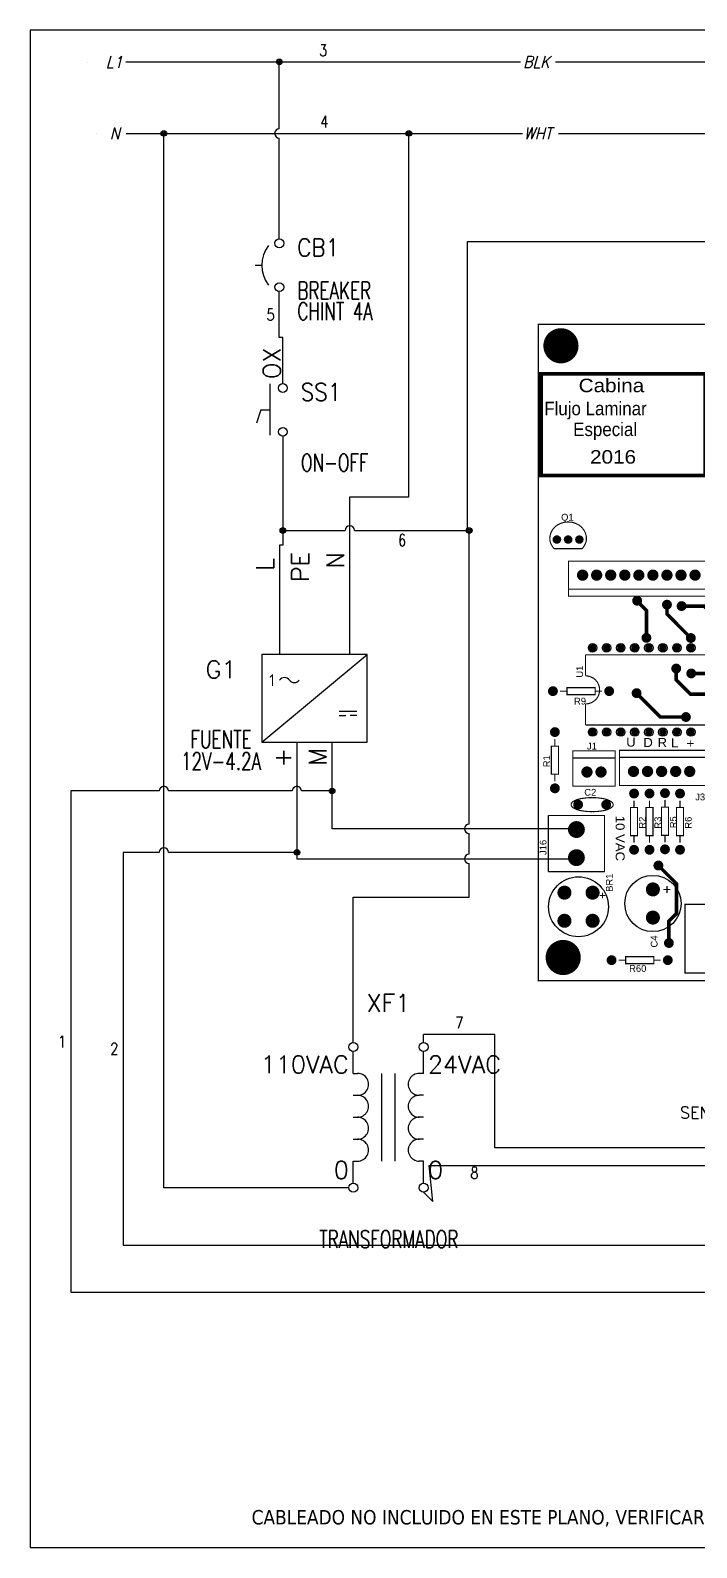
# Model space of a CAD drawing. Header units: inches. Extents: x 15 to 148, y 10 to 111.
# Drawn here: x 126.91 to 134.02, y 94.57 to 110.76 of the extents above; entities that cross this region are included whole.
import ezdxf
from ezdxf.enums import TextEntityAlignment as Align

# ---------------------------------------------------------------- set-up
doc = ezdxf.new("R2010")
doc.units = ezdxf.units.IN
doc.header["$MEASUREMENT"] = 0
doc.linetypes.add('HIDDEN2', pattern=[0.1875, 0.125, -0.0625])
for name, color, linetype in [('12632256', 7, 'Continuous'), ('BLK_12AWG', 7, 'Continuous'), ('CONTORNO', 179, 'Continuous'), ('DESC', 1, 'Continuous'), ('MISC', 250, 'Continuous'), ('SYMS', 7, 'Continuous'), ('TAGFIXED', 7, 'Continuous'), ('TAGS', 250, 'Continuous'), ('TERMS', 250, 'Continuous')]:
    doc.layers.add(name, color=color, linetype=linetype)
doc.layers.add('WIRENO', color=5, linetype='Continuous', true_color=0x0000ff)
doc.styles.add('SLDTEXTSTYLE0', font='tahoma.ttf')
doc.styles.add('WD', font='romans.shx')
doc.styles.add('WD_IEC', font='isocp2.shx', dxfattribs={"width": 0.9, "height": 4})

# ---------------------------------------------------------------- blocks, each defined once
blk = doc.blocks.new('HT0_LGENERIC')
at = {"style": 'WD', "oblique": 15, "width": 0.9}
blk.add_attdef('COLOR', text='', height=0.125, dxfattribs=at).set_placement((0, 0), align=Align.MIDDLE_CENTER)
at = {"color": 7, "style": 'WD'}
for tag, p in [('X4_TINY_DOT_DONT_REMOVE', (-0.125, 0)), ('X1_TINY_DOT_DONT_REMOVE', (0.125, 0))]:
    blk.add_attdef(tag, p, '', height=0.0001, dxfattribs=at)
at = {"style": 'WD', "flags": 1}
for tag, p in [('X4TERM01', (-0.125, 0)), ('X1TERM01', (0.125, 0))]:
    blk.add_attdef(tag, p, '', height=0.01, dxfattribs=at)
blk = doc.blocks.new('WD_WNH')
at = {"linetype": 'Continuous', "style": 'WD', "width": 0.8}
blk.add_attdef('WIRENO', text='', height=0.125, dxfattribs=at).set_placement((0, 0.062), align=Align.CENTER)
at = {"style": 'WD', "flags": 1}
for tag, p in [('W01USER', (0, 0.078)), ('W02USER', (0, 0.07)), ('W03USER', (0, 0.062)), ('W04USER', (0, 0.055)), ('W05USER', (0, 0.047)), ('W06USER', (0, 0.039)), ('W07USER', (0, 0.031)), ('W08USER', (0, 0.023)), ('W09USER', (0, 0.016)), ('W10USER', (0, 0.008))]:
    blk.add_attdef(tag, text='', height=0.005, dxfattribs=at).set_placement(p, align=Align.CENTER)
blk = doc.blocks.new('EPAD')
at = {"const_width": 0.5}
blk.add_lwpolyline([(-0.25, 0, 1), (0.25, 0, 1)], format="xyb", close=True, dxfattribs=at)
blk = doc.blocks.new('RPAD')
blk.add_trace([(-0.5, -0.5), (-0.5, 0.5), (0.5, -0.5), (0.5, 0.5)])
blk = doc.blocks.new('Tarjeta')
for points, const_width in [([(133.685, 102.153), (139.729, 102.153), (139.729, 106.821), (133.685, 106.821), (133.685, 102.153)], 0.008), ([(133.704, 105.746), (134.873, 105.746), (134.873, 106.469), (133.704, 106.469), (133.704, 105.746)], 0.027), ([(133.767, 105.29), (133.768, 105.315), (133.775, 105.339), (133.786, 105.36), (133.802, 105.379), (133.821, 105.394), (133.844, 105.405), (133.869, 105.413), (133.897, 105.415)], 0.008), ([(134.027, 105.29), (134.026, 105.315), (134.019, 105.339), (134.008, 105.36), (133.992, 105.379), (133.973, 105.394), (133.95, 105.405), (133.925, 105.413), (133.897, 105.415)], 0.008), ([(133.767, 105.29), (133.769, 105.275), (133.775, 105.259), (133.784, 105.243), (133.797, 105.225)], 0.008), ([(133.797, 105.225), (133.997, 105.225)], 0.008), ([(134.027, 105.29), (134.025, 105.275), (134.019, 105.259), (134.01, 105.243), (133.997, 105.225)], 0.008), ([(133.9, 104.887), (136, 104.887), (136, 105.137), (133.9, 105.137), (133.9, 104.887)], 0.008), ([(136, 104.937), (133.9, 104.937)], 0.008), ([(134.454, 104.591), (134.454, 104.786), (134.388, 104.852), (134.388, 104.855)], 0.025), ([(134.77, 104.59), (134.6, 104.76), (134.6, 104.827)], 0.025), ([(135.087, 104.595), (134.865, 104.817), (134.704, 104.817)], 0.025), ([(134.021, 104.321), (134.021, 104.471)], 0.008), ([(134.021, 104.471), (136.021, 104.471)], 0.008), ([(134.666, 104.373), (134.666, 104.292), (134.768, 104.19), (135.782, 104.19), (136.471, 103.502), (137.202, 103.502)], 0.025), ([(134.773, 104.338), (136.03, 104.338), (136.708, 103.659), (137.466, 103.659), (137.497, 103.69)], 0.025), ([(133.889, 104.187), (134.089, 104.187), (134.089, 104.237), (133.889, 104.237), (133.889, 104.187)], 0.008), ([(134.121, 104.221), (134.119, 104.241), (134.113, 104.26), (134.104, 104.277), (134.092, 104.292), (134.077, 104.304), (134.06, 104.313), (134.041, 104.319), (134.021, 104.321)], 0.008), ([(133.889, 104.212), (133.839, 104.212)], 0.008), ([(134.121, 104.221), (134.119, 104.2), (134.113, 104.181), (134.104, 104.164), (134.092, 104.15), (134.077, 104.138), (134.06, 104.129), (134.041, 104.123), (134.021, 104.121)], 0.008), ([(134.021, 103.971), (134.021, 104.121)], 0.008), ([(134.139, 104.212), (134.089, 104.212)], 0.008), ([(134.384, 104.198), (134.554, 104.028), (134.735, 104.028)], 0.025), ([(134.021, 103.971), (136.021, 103.971)], 0.008), ([(133.778, 103.621), (133.828, 103.621), (133.828, 103.821), (133.778, 103.821), (133.778, 103.621)], 0.008), ([(133.803, 103.821), (133.803, 103.871)], 0.008), ([(133.931, 103.537), (134.231, 103.537), (134.231, 103.787), (133.931, 103.787), (133.931, 103.537)], 0.008), ([(133.931, 103.737), (134.231, 103.737)], 0.008), ([(134.262, 103.541), (135.162, 103.541), (135.162, 103.791), (134.262, 103.791), (134.262, 103.541)], 0.008), ([(134.262, 103.741), (135.162, 103.741)], 0.008), ([(133.803, 103.571), (133.803, 103.621)], 0.008), ([(133.918, 103.405), (133.921, 103.415), (133.929, 103.425), (133.943, 103.433), (133.961, 103.441), (133.983, 103.447), (134.009, 103.451), (134.037, 103.454), (134.068, 103.455)], 0.008), ([(133.918, 103.405), (133.921, 103.395), (133.929, 103.385), (133.943, 103.377), (133.961, 103.369), (133.983, 103.363), (134.009, 103.359), (134.037, 103.356), (134.068, 103.355)], 0.008), ([(134.218, 103.405), (134.215, 103.415), (134.206, 103.425), (134.193, 103.433), (134.175, 103.441), (134.153, 103.447), (134.127, 103.451), (134.099, 103.454), (134.068, 103.455)], 0.008), ([(134.218, 103.405), (134.215, 103.395), (134.206, 103.385), (134.193, 103.377), (134.175, 103.369), (134.153, 103.363), (134.127, 103.359), (134.099, 103.356), (134.068, 103.355)], 0.008), ([(134.341, 103.184), (134.391, 103.184), (134.391, 103.384), (134.341, 103.384), (134.341, 103.184)], 0.008), ([(134.366, 103.434), (134.366, 103.384)], 0.008), ([(134.451, 103.184), (134.501, 103.184), (134.501, 103.384), (134.451, 103.384), (134.451, 103.184)], 0.008), ([(134.476, 103.434), (134.476, 103.384)], 0.008), ([(134.561, 103.187), (134.611, 103.187), (134.611, 103.387), (134.561, 103.387), (134.561, 103.187)], 0.008), ([(134.586, 103.437), (134.586, 103.387)], 0.008), ([(134.668, 103.184), (134.718, 103.184), (134.718, 103.384), (134.668, 103.384), (134.668, 103.184)], 0.008), ([(134.693, 103.434), (134.693, 103.384)], 0.008), ([(134.156, 103.328), (133.756, 103.328)], 0.008), ([(133.756, 103.328), (133.756, 102.928)], 0.008), ([(134.156, 103.328), (134.156, 102.928)], 0.008), ([(134.366, 103.184), (134.366, 103.134)], 0.008), ([(134.476, 103.184), (134.476, 103.134)], 0.008), ([(134.586, 103.187), (134.586, 103.137)], 0.008), ([(134.693, 103.184), (134.693, 103.134)], 0.008), ([(134.614, 102.421), (134.614, 102.576), (134.668, 102.63), (134.668, 102.843), (134.539, 102.972)], 0.025), ([(134.156, 102.928), (133.756, 102.928)], 0.008), ([(134.6, 102.827), (134.6, 102.777)], 0.008), ([(134.161, 102.759), (134.121, 102.759)], 0.008), ([(134.141, 102.779), (134.141, 102.739)], 0.008), ([(134.625, 102.802), (134.575, 102.802)], 0.008), ([(134.728, 102.208), (136.106, 102.208), (136.106, 102.696), (134.728, 102.696), (134.728, 102.208)], 0.008), ([(134.306, 102.299), (134.256, 102.299)], 0.008), ([(134.306, 102.274), (134.506, 102.274), (134.506, 102.324), (134.306, 102.324), (134.306, 102.274)], 0.008), ([(134.556, 102.299), (134.506, 102.299)], 0.008)]:
    blk.add_lwpolyline(points, dxfattribs=dict(const_width=const_width))
for centre, radius in [((133.846, 106.668), 0.03), ((133.817, 105.29), 0.025), ((133.897, 105.29), 0.025), ((133.977, 105.29), 0.025), ((134, 105.037), 0.01), ((134.1, 105.037), 0.01), ((134.2, 105.037), 0.01), ((134.3, 105.037), 0.01), ((134.4, 105.037), 0.01), ((134.5, 105.037), 0.01), ((134.6, 105.037), 0.01), ((134.7, 105.037), 0.01), ((134.8, 105.037), 0.01), ((134.388, 104.855), 0.025), ((134.6, 104.827), 0.025), ((134.704, 104.817), 0.025), ((134.454, 104.591), 0.025), ((134.77, 104.59), 0.025), ((134.071, 104.52), 0.03), ((134.171, 104.52), 0.03), ((134.271, 104.52), 0.03), ((134.371, 104.52), 0.03), ((134.471, 104.52), 0.03), ((134.571, 104.52), 0.03), ((134.671, 104.52), 0.03), ((134.771, 104.52), 0.03), ((134.666, 104.373), 0.025), ((134.773, 104.338), 0.025), ((133.789, 104.212), 0.025), ((134.189, 104.212), 0.025), ((134.384, 104.198), 0.025), ((134.735, 104.028), 0.025), ((133.803, 103.921), 0.025), ((134.071, 103.921), 0.03), ((134.171, 103.921), 0.03), ((134.271, 103.921), 0.03), ((134.371, 103.921), 0.03), ((134.471, 103.921), 0.03), ((134.571, 103.921), 0.03), ((134.671, 103.921), 0.03), ((134.771, 103.921), 0.03), ((134.031, 103.637), 0.01), ((134.131, 103.637), 0.01), ((134.362, 103.641), 0.01), ((134.462, 103.641), 0.01), ((134.562, 103.641), 0.01), ((134.662, 103.641), 0.01), ((134.762, 103.641), 0.01), ((133.803, 103.521), 0.025), ((134.366, 103.484), 0.025), ((134.476, 103.484), 0.025), ((134.586, 103.487), 0.025), ((134.693, 103.484), 0.025), ((133.968, 103.405), 0.025), ((134.168, 103.405), 0.025), ((133.956, 103.228), 0.03), ((133.956, 103.028), 0.03), ((134.366, 103.084), 0.025), ((134.476, 103.084), 0.025), ((134.586, 103.087), 0.025), ((134.693, 103.084), 0.025), ((134.539, 102.972), 0.025), ((133.871, 102.779), 0.025), ((134.071, 102.779), 0.025), ((134.5, 102.802), 0.025), ((134.5, 102.602), 0.025), ((133.871, 102.579), 0.025), ((134.071, 102.579), 0.025), ((134.614, 102.421), 0.025), ((133.862, 102.318), 0.03), ((134.206, 102.299), 0.025), ((134.606, 102.299), 0.025)]:
    blk.add_circle(centre, radius)
at = {"layer": '12632256'}
for centre, radius in [((133.971, 102.679), 0.213), ((134.5, 102.702), 0.2)]:
    blk.add_circle(centre, radius, dxfattribs=at)
for name, p, xscale, yscale in [('EPAD', (133.846, 106.668), 0.25, 0.25), ('EPAD', (133.817, 105.29), 0.06, 0.06), ('EPAD', (133.897, 105.29), 0.06, 0.06), ('EPAD', (133.977, 105.29), 0.06, 0.06), ('EPAD', (134, 105.037), 0.08, 0.08), ('EPAD', (134.1, 105.037), 0.08, 0.08), ('EPAD', (134.2, 105.037), 0.08, 0.08), ('EPAD', (134.3, 105.037), 0.08, 0.08), ('EPAD', (134.4, 105.037), 0.08, 0.08), ('EPAD', (134.5, 105.037), 0.08, 0.08), ('EPAD', (134.6, 105.037), 0.08, 0.08), ('EPAD', (134.7, 105.037), 0.08, 0.08), ('EPAD', (134.8, 105.037), 0.08, 0.08), ('EPAD', (134.388, 104.855), 0.07, 0.07), ('EPAD', (134.6, 104.827), 0.07, 0.07), ('EPAD', (134.704, 104.817), 0.07, 0.07), ('EPAD', (134.454, 104.591), 0.07, 0.07), ('EPAD', (134.77, 104.59), 0.07, 0.07), ('EPAD', (134.071, 104.52), 0.05, 0.05), ('EPAD', (134.171, 104.52), 0.05, 0.05), ('EPAD', (134.271, 104.52), 0.05, 0.05), ('EPAD', (134.371, 104.52), 0.05, 0.05), ('EPAD', (134.471, 104.52), 0.05, 0.05), ('EPAD', (134.571, 104.52), 0.05, 0.05), ('EPAD', (134.671, 104.52), 0.05, 0.05), ('EPAD', (134.771, 104.52), 0.05, 0.05), ('EPAD', (134.666, 104.373), 0.07, 0.07), ('EPAD', (134.773, 104.338), 0.07, 0.07), ('EPAD', (133.789, 104.212), 0.07, 0.07), ('EPAD', (134.189, 104.212), 0.07, 0.07), ('EPAD', (134.384, 104.198), 0.07, 0.07), ('EPAD', (134.735, 104.028), 0.07, 0.07), ('EPAD', (133.803, 103.921), 0.07, 0.07), ('RPAD', (134.071, 103.921), 0.05, 0.05), ('EPAD', (134.171, 103.921), 0.05, 0.05), ('EPAD', (134.271, 103.921), 0.05, 0.05), ('EPAD', (134.371, 103.921), 0.05, 0.05), ('EPAD', (134.471, 103.921), 0.05, 0.05), ('EPAD', (134.571, 103.921), 0.05, 0.05), ('EPAD', (134.671, 103.921), 0.05, 0.05), ('EPAD', (134.771, 103.921), 0.05, 0.05), ('EPAD', (134.031, 103.637), 0.08, 0.08), ('EPAD', (134.131, 103.637), 0.08, 0.08), ('EPAD', (134.362, 103.641), 0.08, 0.08), ('EPAD', (134.462, 103.641), 0.08, 0.08), ('EPAD', (134.562, 103.641), 0.08, 0.08), ('EPAD', (134.662, 103.641), 0.08, 0.08), ('EPAD', (134.762, 103.641), 0.08, 0.08), ('EPAD', (133.803, 103.521), 0.07, 0.07), ('EPAD', (134.366, 103.484), 0.07, 0.07), ('EPAD', (134.476, 103.484), 0.07, 0.07), ('EPAD', (134.586, 103.487), 0.07, 0.07), ('EPAD', (134.693, 103.484), 0.07, 0.07), ('EPAD', (133.968, 103.405), 0.07, 0.07), ('EPAD', (134.168, 103.405), 0.07, 0.07), ('EPAD', (133.956, 103.228), 0.12, 0.12), ('EPAD', (133.956, 103.028), 0.12, 0.12), ('EPAD', (134.366, 103.084), 0.07, 0.07), ('EPAD', (134.476, 103.084), 0.07, 0.07), ('EPAD', (134.586, 103.087), 0.07, 0.07), ('EPAD', (134.693, 103.084), 0.07, 0.07), ('EPAD', (134.539, 102.972), 0.07, 0.07), ('EPAD', (133.871, 102.779), 0.1, 0.1), ('EPAD', (134.071, 102.779), 0.1, 0.1), ('EPAD', (134.5, 102.802), 0.1, 0.1), ('EPAD', (133.871, 102.579), 0.1, 0.1), ('EPAD', (134.071, 102.579), 0.1, 0.1), ('EPAD', (134.5, 102.602), 0.1, 0.1), ('EPAD', (133.862, 102.318), 0.25, 0.25), ('EPAD', (134.614, 102.421), 0.07, 0.07), ('EPAD', (134.206, 102.299), 0.07, 0.07), ('EPAD', (134.606, 102.299), 0.07, 0.07)]:
    blk.add_blockref(name, p, dxfattribs=dict(xscale=xscale, yscale=yscale))
for s, height, width, p in [('Cabina', 0.096, 1.145833, (133.972, 106.338)), ('Flujo Laminar', 0.096, 0.9375, (133.727, 106.174)), ('Especial', 0.096, 0.9375, (133.933, 106.026)), ('2016', 0.096, 1.145833, (134.053, 105.83)), ('Q1', 0.048, 1.041667, (133.847, 105.425)), ('R9', 0.048, 1.041667, (133.939, 104.117)), ('J1', 0.048, 1.041667, (134.031, 103.797)), ('U', 0.064, 1.09375, (134.31, 103.818)), ('D', 0.064, 1.09375, (134.432, 103.815)), ('R', 0.064, 1.09375, (134.533, 103.815)), ('L', 0.064, 1.09375, (134.629, 103.812)), ('+', 0.064, 1.09375, (134.739, 103.809)), ('C2', 0.048, 1.041667, (134.012, 103.469)), ('J3', 0.048, 1.041667, (134.801, 103.436)), ('R60', 0.048, 1.041667, (134.331, 102.216))]:
    blk.add_text(s, height=height, dxfattribs=dict(at, width=width)).set_placement(p)
for s, height, rotation, width, p in [('U1', 0.048, 90, 1.041667, (134.003, 104.308)), ('R1', 0.048, 90, 1.041667, (133.768, 103.671)), ('10 VAC', 0.064, 270, 1.09375, (134.235, 103.326)), ('R2', 0.048, 90, 1.041667, (134.449, 103.234)), ('R3', 0.048, 90, 1.041667, (134.559, 103.234)), ('R5', 0.048, 90, 1.041667, (134.669, 103.237)), ('R6', 0.048, 90, 1.041667, (134.776, 103.234)), ('J16', 0.048, 90, 1.041667, (133.743, 103.047)), ('BR1', 0.048, 90, 1.041667, (134.214, 102.785)), ('C4', 0.048, 90, 1.041667, (134.533, 102.389))]:
    blk.add_text(s, height=height, rotation=rotation, dxfattribs=dict(at, width=width)).set_placement(p)
blk = doc.blocks.new('VCB1')
at = {"linetype": 'HIDDEN2'}
blk.add_line((-0.171, 0), (-0.125, 0), dxfattribs=at)
for centre in [(0, 0.156), (0, -0.156)]:
    blk.add_circle(centre, 0.0312)
blk.add_arc((0.109, 0), 0.234, 143.1301, 216.8699)
at = {"style": 'WD'}
for tag, p, width in [('INST', (0.219, 0.388), 0.7), ('LOC', (0.219, 0.219), 0.7), ('TAG1', (0.127, 0.064), 0.9), ('XREF', (0.129, -0.09), 0.7), ('DESC1', (0.129, -0.242), 0.7), ('DESC2', (0.129, -0.389), 0.7)]:
    blk.add_attdef(tag, p, '', height=0.125, dxfattribs=dict(at, width=width))
at = {"linetype": 'Continuous', "style": 'WD'}
for tag, height, flags, p in [('TERM01', 0.125, 8, (-0.055, 0.207)), ('MFG', 0.01, 9, (-0.142, -0.088)), ('CAT', 0.01, 9, (-0.142, -0.073))]:
    blk.add_attdef(tag, text='', height=height, dxfattribs=dict(at, flags=flags)).set_placement(p, align=Align.RIGHT)
at = {"style": 'WD', "width": 0.7}
blk.add_attdef('RATING1', text='', height=0.125, dxfattribs=at).set_placement((-0.188, 0.062), align=Align.RIGHT)
at = {"color": 7, "style": 'WD', "flags": 1}
for tag, p in [('X2TERM01', (0, 0.188)), ('X8TERM02', (0, -0.188))]:
    blk.add_attdef(tag, p, '', height=0.0125, dxfattribs=at)
at = {"color": 7, "style": 'WD'}
for tag, p in [('X4LINK', (-0.25, 0)), ('X1LINK', (0, 0))]:
    blk.add_attdef(tag, p, '', height=0.01, dxfattribs=at)
at = {"linetype": 'Continuous', "style": 'WD', "flags": 9}
blk.add_attdef('ASSYCODE', text='', height=0.01, dxfattribs=at).set_placement((-0.153, -0.106), align=Align.CENTER)
at = {"style": 'WD', "flags": 9}
for tag, p in [('FAMILY', (-0.142, -0.036)), ('CONTACT', (-0.129, -0.129))]:
    blk.add_attdef(tag, text='', height=0.01, dxfattribs=at).set_placement(p, align=Align.RIGHT)
at = {"linetype": 'Continuous', "style": 'WD', "flags": 8}
blk.add_attdef('TERM02', text='', height=0.125, dxfattribs=at).set_placement((-0.041, -0.213), align=Align.TOP_RIGHT)
blk = doc.blocks.new('VXF1')
for p, q in [((0, 0.312), (0, 0.467)), ((0.5, 0.312), (0.5, 0.467)), ((0, 0.312), (0.031, 0.312)), ((0.203, -0.312), (0.203, 0.312)), ((0.297, -0.312), (0.297, 0.312)), ((0.5, 0.312), (0.469, 0.312)), ((0, 0.156), (0.031, 0.156)), ((0.5, 0.156), (0.469, 0.156)), ((0, 0), (0.031, 0)), ((0.5, 0), (0.469, 0)), ((0, -0.156), (0.031, -0.156)), ((0.5, -0.156), (0.469, -0.156)), ((0, -0.469), (0, -0.312)), ((0, -0.312), (0.031, -0.312)), ((0.5, -0.312), (0.469, -0.312)), ((0.5, -0.469), (0.5, -0.312))]:
    blk.add_line(p, q)
for centre in [(0, 0.499), (0.5, 0.499), (0, -0.501), (0.5, -0.501)]:
    blk.add_circle(centre, 0.0322)
for centre, start, end in [((0.031, 0.234), 270, 90.001), ((0.469, 0.234), 90.001, 270.002), ((0.031, 0.078), 270, 90.001), ((0.469, 0.078), 90.001, 270.002), ((0.031, -0.078), 270, 90.001), ((0.469, -0.078), 90.001, 270.002), ((0.031, -0.234), 270, 90.001), ((0.469, -0.234), 90.001, 270.002)]:
    blk.add_arc(centre, 0.0781, start, end)
at = {"style": 'WD'}
blk.add_attdef('TAG1', text='', height=0.125, dxfattribs=at).set_placement((0.25, 0.75), align=Align.CENTER)
at = {"linetype": 'Continuous', "style": 'WD', "flags": 9}
for tag, p in [('ASSYCODE', (0.018, 0.656)), ('MFG', (0.015, 0.674)), ('CAT', (0.017, 0.693))]:
    blk.add_attdef(tag, text='', height=0.01, dxfattribs=at).set_placement(p, align=Align.CENTER)
at = {"style": 'WD'}
for tag, p, height, flags in [('FAMILY', (-0.008, 0.722), 0.01, 9), ('X2TERM02', (0, 0.531), 0.0125, 1), ('X2TERM05', (0.5, 0.531), 0.0125, 1), ('X4TERM02', (-0.032, 0.499), 0.0125, 1), ('X1TERM05', (0.532, 0.499), 0.0125, 1), ('X4TERM03', (-0.009, 0), 0.0125, 1), ('X1TERM06', (0.507, 0), 0.0125, 1), ('X4TERM01', (-0.032, -0.501), 0.0125, 1), ('X8TERM01', (0, -0.533), 0.0125, 1), ('X8TERM04', (0.5, -0.533), 0.0125, 1), ('X1TERM04', (0.532, -0.501), 0.0125, 1)]:
    blk.add_attdef(tag, p, '', height=height, dxfattribs=dict(at, flags=flags))
at = {"style": 'WD', "width": 0.7}
for tag, p in [('RATING1', (0.274, 0.594)), ('INST', (0.253, -0.603)), ('LOC', (0.253, -0.773)), ('DESC1', (0.253, -0.929)), ('DESC2', (0.253, -1.085))]:
    blk.add_attdef(tag, text='', height=0.125, dxfattribs=at).set_placement(p, align=Align.CENTER)
at = {"linetype": 'Continuous', "style": 'WD', "flags": 8}
for tag, p in [('TERM02', (-0.031, 0.438)), ('TERM03', (-0.031, -0.031))]:
    blk.add_attdef(tag, text='', height=0.125, dxfattribs=at).set_placement(p, align=Align.TOP_RIGHT)
for tag, p in [('TERM05', (0.531, 0.438)), ('TERM06', (0.531, -0.031))]:
    blk.add_attdef(tag, text='', height=0.125, dxfattribs=at).set_placement(p, align=Align.TOP_LEFT)
blk.add_attdef('TERM01', text='', height=0.125, dxfattribs=at).set_placement((-0.031, -0.438), align=Align.RIGHT)
blk.add_attdef('TERM04', (0.531, -0.438), '', height=0.125, dxfattribs=at)
blk = doc.blocks.new('VPW1_1PH')
for p, q in [((-0.125, -0.625), (0.625, 0)), ((0.425, -0.404), (0.55, -0.404)), ((0.425, -0.435), (0.472, -0.435)), ((0.55, -0.435), (0.503, -0.435))]:
    blk.add_line(p, q)
blk.add_lwpolyline([(-0.125, 0), (-0.125, -0.625), (0.625, -0.625), (0.625, 0)], close=True)
for centre, start, end in [((0.036, -0.209), 36.8699, 143.1301), ((0.106, -0.156), 216.8699, 323.1301)]:
    blk.add_arc(centre, 0.0438, start, end)
at = {"style": 'WD_IEC'}
blk.add_text('1', height=0.084, dxfattribs=at).set_placement((-0.034, -0.183), align=Align.MIDDLE_RIGHT)
at = {"linetype": 'Continuous', "style": 'WD', "flags": 8}
for tag, p in [('TERM02', (0.21, 0.728)), ('TERM03', (0.46, 0.728)), ('TERM01', (-0.04, 0.686)), ('TERM04', (0.085, -0.665)), ('TERM05', (0.335, -0.665))]:
    blk.add_attdef(tag, text='', height=0.125, rotation=90, dxfattribs=at).set_placement(p, align=Align.RIGHT)
at = {"style": 'WD', "width": 0.7}
for tag, p in [('INST', (-0.416, 0.169)), ('LOC', (-0.416, -0.001)), ('RATING1', (-0.416, -0.34)), ('XREF', (-0.416, -0.51)), ('DESC1', (-0.416, -0.666)), ('DESC2', (-0.416, -0.822)), ('DESC3', (-0.416, -0.977))]:
    blk.add_attdef(tag, text='', height=0.125, dxfattribs=at).set_placement(p, align=Align.CENTER)
at = {"style": 'WD'}
for tag, p, height, flags in [('X2TERM01', (0, 0), 0.0125, 1), ('X2TERM02', (0.25, 0), 0.0125, 1), ('X2TERM03', (0.5, 0), 0.0125, 1), ('FAMILY', (0.684, -0.525), 0.01, 9), ('X8TERM04', (0.125, -0.625), 0.0125, 1), ('X8TERM05', (0.375, -0.625), 0.0125, 1)]:
    blk.add_attdef(tag, p, '', height=height, dxfattribs=dict(at, flags=flags))
blk.add_attdef('TAG1', text='', height=0.125, dxfattribs=at).set_placement((-0.416, -0.171), align=Align.CENTER)
at = {"linetype": 'Continuous', "style": 'WD', "flags": 9}
for tag, p in [('MFG', (0.709, -0.085)), ('CAT', (0.711, -0.066)), ('ASSYCODE', (0.709, -0.606))]:
    blk.add_attdef(tag, text='', height=0.01, dxfattribs=at).set_placement(p, align=Align.CENTER)
blk = doc.blocks.new('VSS112')
for p, q in [((-0.094, 0.185), (-0.094, -0.18)), ((-0.156, 0), (-0.188, -0.094)), ((-0.156, 0), (-0.094, 0))]:
    blk.add_line(p, q)
for centre in [(0, 0.156), (0, -0.156)]:
    blk.add_circle(centre, 0.0312)
at = {"style": 'WD'}
blk.add_attdef('STATE', (-0.016, 0.219), '', height=0.125, rotation=90, dxfattribs=at)
for tag, p, width in [('INST', (0.219, 0.56), 0.7), ('LOC', (0.219, 0.391), 0.7), ('TAG1', (0.127, 0.064), 0.9), ('XREF', (0.129, -0.09), 0.7), ('DESC1', (0.129, -0.437), 0.7), ('DESC2', (0.129, -0.594), 0.7)]:
    blk.add_attdef(tag, p, '', height=0.125, dxfattribs=dict(at, width=width))
at = {"style": 'WD', "width": 0.7}
blk.add_attdef('POS2', (-0.188, 0.125), '', height=0.125, rotation=90, dxfattribs=at)
at = {"linetype": 'Continuous', "style": 'WD', "flags": 8}
for tag, p in [('TERM01', (0.047, 0.219)), ('TERM02', (0.047, -0.281))]:
    blk.add_attdef(tag, p, '', height=0.125, dxfattribs=at)
at = {"color": 7, "style": 'WD', "flags": 1}
for tag, p in [('X2TERM01', (0, 0.188)), ('X8TERM02', (0, -0.188))]:
    blk.add_attdef(tag, p, '', height=0.0125, dxfattribs=at)
at = {"color": 7, "style": 'WD'}
for tag, p in [('X4LINK', (-0.266, 0)), ('X1LINK', (0, 0))]:
    blk.add_attdef(tag, p, '', height=0.01, dxfattribs=at)
at = {"style": 'WD'}
for tag, p, flags in [('FAMILY', (-0.059, 0.054), 9), ('CONTACT', (-0.059, 0.037), 1)]:
    blk.add_attdef(tag, p, '', height=0.01, dxfattribs=dict(at, flags=flags))
at = {"linetype": 'Continuous', "style": 'WD', "flags": 9}
for tag, p in [('MFG', (-0.046, 0.005)), ('CAT', (-0.046, 0.019)), ('ASSYCODE', (-0.049, -0.011))]:
    blk.add_attdef(tag, text='', height=0.01, dxfattribs=at).set_placement(p, align=Align.CENTER)
at = {"style": 'WD', "width": 0.7}
blk.add_attdef('POS1', text='', height=0.125, rotation=90, dxfattribs=at).set_placement((-0.188, -0.125), align=Align.RIGHT)
blk = doc.blocks.new('WDDOT')
for radius in [0.03, 0.0187, 0.00929]:
    blk.add_circle((0, 0), radius)
blk = doc.blocks.new('VCN1_1PJ_C478')
at = {"layer": 'SYMS'}
for p, q in [((-0.25, 0.25), (-0.25, -0.125)), ((2.25, 0.25), (-0.25, 0.25)), ((2.25, -0.125), (2.25, 0.25)), ((-0.25, 0), (2.25, 0)), ((-0.125, -0.25), (2.125, -0.25))]:
    blk.add_line(p, q, dxfattribs=at)
for centre, start, end in [((-0.125, -0.125), 180, 270), ((2.125, -0.125), 270, 360)]:
    blk.add_arc(centre, 0.125, start, end, dxfattribs=at)
at = {"layer": 'BLK_12AWG', "style": 'WD', "flags": 1}
blk.add_attdef('WD_JUMPERS', (0, 0), '', height=0.01, dxfattribs=at)
at = {"layer": 'SYMS', "linetype": 'Continuous', "style": 'WD', "flags": 8}
for tag, p in [('TERMDESC01J', (-0.05, 0.35)), ('TERMDESC02J', (0.45, 0.35)), ('TERMDESC03J', (0.95, 0.35)), ('TERMDESC04J', (1.45, 0.35)), ('TERMDESC05J', (1.95, 0.35))]:
    blk.add_attdef(tag, p, '', height=0.1, rotation=90, dxfattribs=at)
for tag, p in [('X2WIRE01J', (0.05, 0.35)), ('X2WIRE02J', (0.55, 0.35)), ('X2WIRE03J', (1.05, 0.35)), ('X2WIRE04J', (1.55, 0.35)), ('X2WIRE05J', (2.05, 0.35))]:
    blk.add_attdef(tag, text='', height=0.1, rotation=90, dxfattribs=at).set_placement(p, align=Align.TOP_LEFT)
at = {"layer": 'SYMS', "style": 'WD', "width": 0.7}
for tag, p in [('INST', (-0.381, 0.812)), ('LOC', (-0.381, 0.643)), ('DESC1', (-0.375, 0.469)), ('DESC2', (-0.375, 0.287)), ('DESC3', (-0.375, 0.112)), ('XREF', (-0.375, -0.237))]:
    blk.add_attdef(tag, text='', height=0.125, dxfattribs=at).set_placement(p, align=Align.RIGHT)
at = {"layer": 'SYMS', "style": 'WD'}
for tag, p, flags in [('ACE_FLAG', (-0.207, 0.434), 9), ('FAMILY', (-0.194, 0.407), 9), ('X2TERM01J', (0, 0.25), 1), ('X2TERM02J', (0.5, 0.25), 1), ('X2TERM03J', (1, 0.25), 1), ('X2TERM04J', (1.5, 0.25), 1), ('X2TERM05J', (2, 0.25), 1), ('GENDER', (0.109, 0.08), 9), ('WDBLKNAM', (0.175, 0.125), 9), ('X1LINK', (2.375, 0), 1), ('X8TERM01P', (0, -0.25), 1), ('X8TERM02P', (0.5, -0.25), 1), ('X8TERM03P', (1, -0.25), 1), ('X8TERM04P', (1.5, -0.25), 1), ('X8TERM05P', (2, -0.25), 1)]:
    blk.add_attdef(tag, p, '', height=0.01, dxfattribs=dict(at, flags=flags))
at = {"layer": 'SYMS', "linetype": 'Continuous', "style": 'WD', "flags": 9}
for tag, p in [('MFG', (-0.171, 0.344)), ('CAT', (-0.169, 0.363)), ('ASSYCODE', (-0.188, 0.312))]:
    blk.add_attdef(tag, text='', height=0.01, dxfattribs=at).set_placement(p, align=Align.CENTER)
at = {"layer": 'SYMS', "linetype": 'Continuous', "style": 'WD'}
for tag, flags, p in [('TERM01J', 9, (0, 0.125)), ('TERM02J', 9, (0.5, 0.125)), ('TERM03J', 9, (1, 0.125)), ('TERM04J', 9, (1.5, 0.125)), ('TERM05J', 9, (2, 0.125)), ('TERM01P', 8, (0, -0.125)), ('TERM02P', 8, (0.5, -0.125)), ('TERM03P', 8, (1, -0.125)), ('TERM04P', 8, (1.5, -0.125)), ('TERM05P', 8, (2, -0.125))]:
    blk.add_attdef(tag, text='', height=0.125, dxfattribs=dict(at, flags=flags)).set_placement(p, align=Align.MIDDLE_CENTER)
at = {"layer": 'SYMS', "color": 7, "style": 'WD'}
for tag, p in [('X2_TINY_DOT_DONT_REMOVE_01J', (0, 0.25)), ('X2_TINY_DOT_DONT_REMOVE_02J', (0.5, 0.25)), ('X2_TINY_DOT_DONT_REMOVE_03J', (1, 0.25)), ('X2_TINY_DOT_DONT_REMOVE_04J', (1.5, 0.25)), ('X2_TINY_DOT_DONT_REMOVE_05J', (2, 0.25)), ('X8_TINY_DOT_DONT_REMOVE_01P', (0, -0.25)), ('X8_TINY_DOT_DONT_REMOVE_02P', (0.5, -0.25)), ('X8_TINY_DOT_DONT_REMOVE_03P', (1, -0.25)), ('X8_TINY_DOT_DONT_REMOVE_04P', (1.5, -0.25)), ('X8_TINY_DOT_DONT_REMOVE_05P', (2, -0.25))]:
    blk.add_attdef(tag, p, '', height=0.0001, dxfattribs=at)
at = {"layer": 'SYMS', "style": 'WD'}
blk.add_attdef('TAG1', text='', height=0.125, dxfattribs=at).set_placement((-0.375, -0.062), align=Align.RIGHT)
at = {"layer": 'SYMS', "linetype": 'Continuous', "style": 'WD', "flags": 8}
for tag, p in [('TERMDESC01P', (-0.05, -0.35)), ('TERMDESC02P', (0.45, -0.35)), ('TERMDESC03P', (0.95, -0.35)), ('TERMDESC04P', (1.45, -0.35)), ('TERMDESC05P', (1.95, -0.35))]:
    blk.add_attdef(tag, text='', height=0.1, rotation=90, dxfattribs=at).set_placement(p, align=Align.RIGHT)
for tag, p in [('X8WIRE01P', (0.05, -0.35)), ('X8WIRE02P', (0.55, -0.35)), ('X8WIRE03P', (1.05, -0.35)), ('X8WIRE04P', (1.55, -0.35)), ('X8WIRE05P', (2.05, -0.35))]:
    blk.add_attdef(tag, text='', height=0.1, rotation=90, dxfattribs=at).set_placement(p, align=Align.TOP_RIGHT)
blk = doc.blocks.new('WD_WNV')
at = {"linetype": 'Continuous', "style": 'WD', "width": 0.8}
blk.add_attdef('WIRENO', text='', height=0.125, dxfattribs=at).set_placement((-0.05, 0), align=Align.MIDDLE_RIGHT)
at = {"style": 'WD', "flags": 1}
for tag, p in [('W01USER', (-0.062, 0.094)), ('W02USER', (-0.062, 0.086)), ('W03USER', (-0.062, 0.078)), ('W04USER', (-0.062, 0.07)), ('W05USER', (-0.062, 0.062)), ('W06USER', (-0.062, 0.055)), ('W07USER', (-0.062, 0.047)), ('W08USER', (-0.062, 0.039)), ('W09USER', (-0.062, 0.031)), ('W10USER', (-0.062, 0.023))]:
    blk.add_attdef(tag, text='', height=0.005, dxfattribs=at).set_placement(p, align=Align.CENTER)

msp = doc.modelspace()

# ---------------------------------------------------------------- linework, layer by layer
at = {"color": 7, "linetype": 'Continuous'}
for p, q in [((147.66, 110.759), (126.91, 110.759)), ((126.91, 110.759), (126.91, 94.574)), ((126.91, 94.574), (147.66, 94.574))]:
    msp.add_line(p, q, dxfattribs=at)
at = {"layer": 'BLK_12AWG'}
for p, q in [((127.93, 110.422), (132.139, 110.422)), ((129.567, 109.71), (129.567, 110.422)), ((132.513, 110.422), (146.543, 110.422)), ((127.934, 109.66), (132.161, 109.66)), ((128.335, 98.413), (128.335, 109.66)), ((129.567, 108.534), (129.567, 109.61)), ((130.949, 105.783), (130.949, 109.66)), ((132.546, 109.66), (146.551, 109.66)), ((131.574, 105.424), (131.574, 108.508)), ((131.574, 108.508), (134.32, 108.508)), ((129.567, 107.482), (129.567, 107.971)), ((129.605, 107.482), (129.567, 107.482)), ((129.605, 106.992), (129.605, 107.482)), ((129.605, 106.429), (129.605, 105.266)), ((130.318, 104.102), (130.318, 105.783)), ((130.318, 105.783), (130.949, 105.783)), ((129.605, 105.424), (130.268, 105.424)), ((130.368, 105.424), (131.574, 105.424)), ((131.593, 102.292), (131.593, 105.414)), ((129.605, 105.266), (129.568, 105.266)), ((129.568, 105.266), (129.568, 104.102)), ((129.755, 103.165), (129.755, 101.921)), ((130.13, 102.242), (130.13, 103.165)), ((128.285, 102.645), (127.341, 102.645)), ((127.341, 102.645), (127.341, 97.3)), ((129.705, 102.645), (128.385, 102.645)), ((130.13, 102.645), (129.805, 102.645)), ((132.693, 102.242), (130.13, 102.242)), ((131.593, 101.971), (131.593, 102.192)), ((128.285, 101.99), (127.899, 101.99)), ((127.899, 101.99), (127.899, 97.8)), ((129.755, 101.99), (128.385, 101.99)), ((129.755, 101.921), (132.73, 101.921)), ((131.593, 101.511), (131.593, 101.871)), ((130.356, 99.961), (130.356, 101.511)), ((130.356, 101.511), (131.044, 101.511)), ((131.044, 101.511), (131.593, 101.511)), ((131.106, 99.961), (131.106, 100.048)), ((131.867, 100.048), (131.106, 100.048)), ((131.867, 98.839), (131.867, 100.048)), ((139.827, 98.839), (131.867, 98.839)), ((131.206, 98.265), (131.167, 98.649)), ((131.167, 98.649), (140.299, 98.649)), ((130.308, 98.413), (128.335, 98.413)), ((131.106, 98.365), (131.206, 98.265)), ((131.106, 98.365), (131.106, 98.365)), ((127.899, 97.8), (136.103, 97.8)), ((127.341, 97.3), (136.417, 97.3))]:
    msp.add_line(p, q, dxfattribs=at)
for centre, start, end in [((129.567, 109.66), 90, 270), ((130.318, 105.424), 0, 180), ((128.335, 102.645), 0, 180), ((129.755, 102.645), 0, 180), ((131.593, 102.242), 90, 270), ((128.335, 101.99), 0, 180), ((131.593, 101.921), 90, 270)]:
    msp.add_arc(centre, 0.05, start, end, dxfattribs=at)

# ---------------------------------------------------------------- block references
at = {"layer": 'BLK_12AWG', "xscale": 1.5, "yscale": 1.5, "zscale": 1.5}
msp.add_blockref('Tarjeta', (-68.197, -52.608), dxfattribs=at)
at = {"layer": 'BLK_12AWG'}
ref = msp.add_blockref('VCN1_1PJ_C478', (135.476, 99.215), dxfattribs=at)
ref.add_attrib('TAG1', 'SENSOR FLUJO', dxfattribs={"layer": 'TAGS', "height": 0.125, "style": 'WD'}).set_placement((135.101, 99.152), align=Align.RIGHT)
ref.add_attrib('X8_TINY_DOT_DONT_REMOVE_01P', '.', (135.476, 98.965), dxfattribs={"layer": 'MISC', "color": 7, "height": 0.0001, "style": 'WD'})
ref.add_attrib('X2_TINY_DOT_DONT_REMOVE_01J', '.', (135.476, 99.465), dxfattribs={"layer": 'MISC', "color": 7, "height": 0.0001, "style": 'WD'})
ref.add_attrib('TERM01P', '1', dxfattribs={"layer": 'TERMS', "linetype": 'Continuous', "height": 0.125, "style": 'WD', "flags": 8}).set_placement((135.476, 99.09), align=Align.MIDDLE_CENTER)
ref.add_attrib('X8_TINY_DOT_DONT_REMOVE_02P', '.', (135.976, 98.965), dxfattribs={"layer": 'MISC', "color": 7, "height": 0.0001, "style": 'WD'})
ref.add_attrib('X2_TINY_DOT_DONT_REMOVE_02J', '.', (135.976, 99.465), dxfattribs={"layer": 'MISC', "color": 7, "height": 0.0001, "style": 'WD'})
ref.add_attrib('TERM02P', '2', dxfattribs={"layer": 'TERMS', "linetype": 'Continuous', "height": 0.125, "style": 'WD', "flags": 8}).set_placement((135.976, 99.09), align=Align.MIDDLE_CENTER)
ref.add_attrib('X8_TINY_DOT_DONT_REMOVE_03P', '.', (136.476, 98.965), dxfattribs={"layer": 'MISC', "color": 7, "height": 0.0001, "style": 'WD'})
ref.add_attrib('X2_TINY_DOT_DONT_REMOVE_03J', '.', (136.476, 99.465), dxfattribs={"layer": 'MISC', "color": 7, "height": 0.0001, "style": 'WD'})
ref.add_attrib('TERM03P', '3', dxfattribs={"layer": 'TERMS', "linetype": 'Continuous', "height": 0.125, "style": 'WD', "flags": 8}).set_placement((136.476, 99.09), align=Align.MIDDLE_CENTER)
ref.add_attrib('X8_TINY_DOT_DONT_REMOVE_04P', '.', (136.976, 98.965), dxfattribs={"layer": 'MISC', "color": 7, "height": 0.0001, "style": 'WD'})
ref.add_attrib('X2_TINY_DOT_DONT_REMOVE_04J', '.', (136.976, 99.465), dxfattribs={"layer": 'MISC', "color": 7, "height": 0.0001, "style": 'WD'})
ref.add_attrib('TERM04P', '4', dxfattribs={"layer": 'TERMS', "linetype": 'Continuous', "height": 0.125, "style": 'WD', "flags": 8}).set_placement((136.976, 99.09), align=Align.MIDDLE_CENTER)
ref.add_attrib('X8_TINY_DOT_DONT_REMOVE_05P', '.', (137.476, 98.965), dxfattribs={"layer": 'MISC', "color": 7, "height": 0.0001, "style": 'WD'})
ref.add_attrib('X2_TINY_DOT_DONT_REMOVE_05J', '.', (137.476, 99.465), dxfattribs={"layer": 'MISC', "color": 7, "height": 0.0001, "style": 'WD'})
ref.add_attrib('TERM05P', '5', dxfattribs={"layer": 'TERMS', "linetype": 'Continuous', "height": 0.125, "style": 'WD', "flags": 8}).set_placement((137.476, 99.09), align=Align.MIDDLE_CENTER)
at = {"layer": 'SYMS'}
ref = msp.add_blockref('HT0_LGENERIC', (127.805, 110.42), dxfattribs=at)
ref.add_attrib('X1_TINY_DOT_DONT_REMOVE', '.', (128.105, 110.42), dxfattribs={"layer": 'MISC', "color": 7, "height": 0.0001, "style": 'WD'})
ref.add_attrib('X4_TINY_DOT_DONT_REMOVE', '.', (127.517, 110.42), dxfattribs={"layer": 'MISC', "color": 7, "height": 0.0001, "style": 'WD'})
ref.add_attrib('COLOR', 'L1', dxfattribs={"layer": 'MISC', "height": 0.125, "style": 'WD', "oblique": 15, "width": 0.9}).set_placement((127.805, 110.42), align=Align.MIDDLE_CENTER)
for p in [(129.567, 110.422), (128.335, 109.66), (130.949, 109.66), (129.605, 105.424), (131.593, 105.424), (130.13, 102.645), (129.755, 101.99)]:
    msp.add_blockref('WDDOT', p, dxfattribs=at)
ref = msp.add_blockref('HT0_LGENERIC', (132.309, 110.422), dxfattribs=at)
ref.add_attrib('X1_TINY_DOT_DONT_REMOVE', '.', (132.513, 110.422), dxfattribs={"layer": 'MISC', "color": 7, "height": 0.0001, "style": 'WD'})
ref.add_attrib('X4_TINY_DOT_DONT_REMOVE', '.', (132.139, 110.422), dxfattribs={"layer": 'MISC', "color": 7, "height": 0.0001, "style": 'WD'})
ref.add_attrib('COLOR', 'BLK', dxfattribs={"layer": 'MISC', "height": 0.125, "style": 'WD', "oblique": 15, "width": 0.9}).set_placement((132.309, 110.422), align=Align.MIDDLE_CENTER)
ref = msp.add_blockref('HT0_LGENERIC', (127.809, 109.661), dxfattribs=at)
ref.add_attrib('X1_TINY_DOT_DONT_REMOVE', '.', (128.02, 109.661), dxfattribs={"layer": 'MISC', "color": 7, "height": 0.0001, "style": 'WD'})
ref.add_attrib('X4_TINY_DOT_DONT_REMOVE', '.', (127.62, 109.661), dxfattribs={"layer": 'MISC', "color": 7, "height": 0.0001, "style": 'WD'})
ref.add_attrib('COLOR', 'N', dxfattribs={"layer": 'MISC', "height": 0.125, "style": 'WD', "oblique": 15, "width": 0.9}).set_placement((127.809, 109.661), align=Align.MIDDLE_CENTER)
ref = msp.add_blockref('HT0_LGENERIC', (132.324, 109.66), dxfattribs=at)
ref.add_attrib('X1_TINY_DOT_DONT_REMOVE', '.', (132.546, 109.66), dxfattribs={"layer": 'MISC', "color": 7, "height": 0.0001, "style": 'WD'})
ref.add_attrib('X4_TINY_DOT_DONT_REMOVE', '.', (132.161, 109.66), dxfattribs={"layer": 'MISC', "color": 7, "height": 0.0001, "style": 'WD'})
ref.add_attrib('COLOR', 'WHT', dxfattribs={"layer": 'MISC', "height": 0.125, "style": 'WD', "oblique": 15, "width": 0.9}).set_placement((132.324, 109.66), align=Align.MIDDLE_CENTER)
ref = msp.add_blockref('VCB1', (129.567, 108.253), dxfattribs=dict(at, xscale=1.5, yscale=1.5, zscale=1.5))
ref.add_attrib('DESC2', 'CHINT 4A', (129.76, 107.669), dxfattribs={"layer": 'DESC', "height": 0.1875, "style": 'WD', "width": 0.7})
ref.add_attrib('DESC1', 'BREAKER', (129.76, 107.89), dxfattribs={"layer": 'DESC', "height": 0.1875, "style": 'WD', "width": 0.7})
ref.add_attrib('TAG1F', 'CB1', (129.758, 108.349), dxfattribs={"layer": 'TAGFIXED', "height": 0.1875, "style": 'WD', "width": 0.9})
ref = msp.add_blockref('VSS112', (129.605, 106.71), dxfattribs=dict(at, xscale=1.5, yscale=1.5, zscale=1.5))
ref.add_attrib('TAG1', 'SS1', (129.795, 106.807), dxfattribs={"layer": 'TAGS', "height": 0.1875, "style": 'WD', "width": 0.9})
ref.add_attrib('DESC1', 'ON-OFF', (129.798, 106.054), dxfattribs={"layer": 'DESC', "height": 0.1875, "style": 'WD', "width": 0.7})
ref.add_attrib('STATE', 'OX', (129.581, 107.038), dxfattribs={"layer": 'MISC', "height": 0.1875, "rotation": 90, "style": 'WD'})
ref = msp.add_blockref('VPW1_1PH', (129.568, 104.102), dxfattribs=dict(at, xscale=1.5, yscale=1.5, zscale=1.5))
ref.add_attrib('DESC1', 'FUENTE', dxfattribs={"layer": 'DESC', "height": 0.1875, "style": 'WD', "width": 0.7}).set_placement((128.945, 103.103), align=Align.CENTER)
ref.add_attrib('DESC2', '12V-4.2A', dxfattribs={"layer": 'DESC', "height": 0.1875, "style": 'WD', "width": 0.7}).set_placement((128.945, 102.869), align=Align.CENTER)
ref.add_attrib('TAG1', 'G1', dxfattribs={"layer": 'TAGS', "height": 0.1875, "style": 'WD'}).set_placement((128.945, 103.847), align=Align.CENTER)
ref.add_attrib('TERM03', 'N', dxfattribs={"layer": 'TERMS', "linetype": 'Continuous', "height": 0.188, "rotation": 90, "style": 'WD', "flags": 8}).set_placement((130.258, 105.194), align=Align.RIGHT)
ref.add_attrib('TERM02', 'PE', dxfattribs={"layer": 'TERMS', "linetype": 'Continuous', "height": 0.1875, "rotation": 90, "style": 'WD', "flags": 8}).set_placement((129.883, 105.194), align=Align.RIGHT)
ref.add_attrib('TERM01', 'L', dxfattribs={"layer": 'TERMS', "linetype": 'Continuous', "height": 0.188, "rotation": 90, "style": 'WD', "flags": 8}).set_placement((129.508, 105.131), align=Align.RIGHT)
ref.add_attrib('TERM05', 'M', dxfattribs={"layer": 'TERMS', "linetype": 'Continuous', "height": 0.188, "rotation": 90, "style": 'WD', "flags": 8}).set_placement((130.07, 103.105), align=Align.RIGHT)
ref.add_attrib('TERM04', '+', dxfattribs={"layer": 'TERMS', "linetype": 'Continuous', "height": 0.188, "rotation": 90, "style": 'WD', "flags": 8}).set_placement((129.695, 103.105), align=Align.RIGHT)
ref = msp.add_blockref('VXF1', (130.356, 99.165), dxfattribs=dict(at, xscale=1.5, yscale=1.5, zscale=1.5))
ref.add_attrib('TERM04', '0', (131.153, 98.508), dxfattribs={"layer": 'TERMS', "linetype": 'Continuous', "height": 0.188, "style": 'WD', "flags": 8})
ref.add_attrib('TERM05', '24VAC', dxfattribs={"layer": 'TERMS', "linetype": 'Continuous', "height": 0.1875, "style": 'WD', "flags": 8}).set_placement((131.153, 99.821), align=Align.TOP_LEFT)
ref.add_attrib('TAG1F', 'XF1', dxfattribs={"layer": 'TAGFIXED', "height": 0.1875, "style": 'WD'}).set_placement((130.731, 100.29), align=Align.CENTER)
ref.add_attrib('DESC1', 'TRANSFORMADOR', dxfattribs={"layer": 'DESC', "height": 0.1875, "style": 'WD', "width": 0.7}).set_placement((130.735, 97.771), align=Align.CENTER)
ref.add_attrib('TERM02', '110VAC', dxfattribs={"layer": 'TERMS', "linetype": 'Continuous', "height": 0.1875, "style": 'WD', "flags": 8}).set_placement((130.309, 99.821), align=Align.TOP_RIGHT)
ref.add_attrib('TERM01', '0', dxfattribs={"layer": 'TERMS', "linetype": 'Continuous', "height": 0.188, "style": 'WD', "flags": 8}).set_placement((130.309, 98.508), align=Align.RIGHT)
at = {"layer": 'WIRENO'}
ref = msp.add_blockref('WD_WNH', (130.035, 110.422), dxfattribs=at)
ref.add_attrib('WIRENO', '3', dxfattribs={"linetype": 'Continuous', "height": 0.125, "style": 'WD', "width": 0.8}).set_placement((130.035, 110.484), align=Align.CENTER)
ref = msp.add_blockref('WD_WNH', (130.048, 109.66), dxfattribs=at)
ref.add_attrib('WIRENO', '4', dxfattribs={"linetype": 'Continuous', "height": 0.125, "style": 'WD', "width": 0.8}).set_placement((130.048, 109.722), align=Align.CENTER)
ref = msp.add_blockref('WD_WNV', (129.567, 107.726), dxfattribs=at)
ref.add_attrib('WIRENO', '5', dxfattribs={"linetype": 'Continuous', "height": 0.125, "style": 'WD', "width": 0.8}).set_placement((129.517, 107.726), align=Align.MIDDLE_RIGHT)
ref = msp.add_blockref('WD_WNH', (129.586, 105.266), dxfattribs=at)
ref.add_attrib('WIRENO', '6', dxfattribs={"linetype": 'Continuous', "height": 0.125, "style": 'WD', "width": 0.8}).set_placement((130.877, 105.258), align=Align.CENTER)
ref = msp.add_blockref('WD_WNH', (131.487, 100.048), dxfattribs=at)
ref.add_attrib('WIRENO', '7', dxfattribs={"linetype": 'Continuous', "height": 0.125, "style": 'WD', "width": 0.8}).set_placement((131.487, 100.11), align=Align.CENTER)
ref = msp.add_blockref('WD_WNV', (127.341, 99.972), dxfattribs=at)
ref.add_attrib('WIRENO', '1', dxfattribs={"linetype": 'Continuous', "height": 0.125, "style": 'WD', "width": 0.8}).set_placement((127.291, 99.972), align=Align.MIDDLE_RIGHT)
ref = msp.add_blockref('WD_WNV', (127.899, 99.895), dxfattribs=at)
ref.add_attrib('WIRENO', '2', dxfattribs={"linetype": 'Continuous', "height": 0.125, "style": 'WD', "width": 0.8}).set_placement((127.849, 99.895), align=Align.MIDDLE_RIGHT)
ref = msp.add_blockref('WD_WNH', (131.156, 98.315), dxfattribs=at)
ref.add_attrib('WIRENO', '8', dxfattribs={"linetype": 'Continuous', "height": 0.125, "style": 'WD', "width": 0.8}).set_placement((131.649, 98.509), align=Align.CENTER)

# ---------------------------------------------------------------- texts
at = {"layer": 'CONTORNO', "color": 7, "insert": (136.704, 94.975), "char_height": 0.15372, "attachment_point": 3, "style": 'SLDTEXTSTYLE0'}
msp.add_mtext('CABLEADO NO INCLUIDO EN ESTE PLANO, VERIFICAR ESQUEMAS ELECTRONICOS.', dxfattribs=at)

doc.saveas('drawing.dxf')
